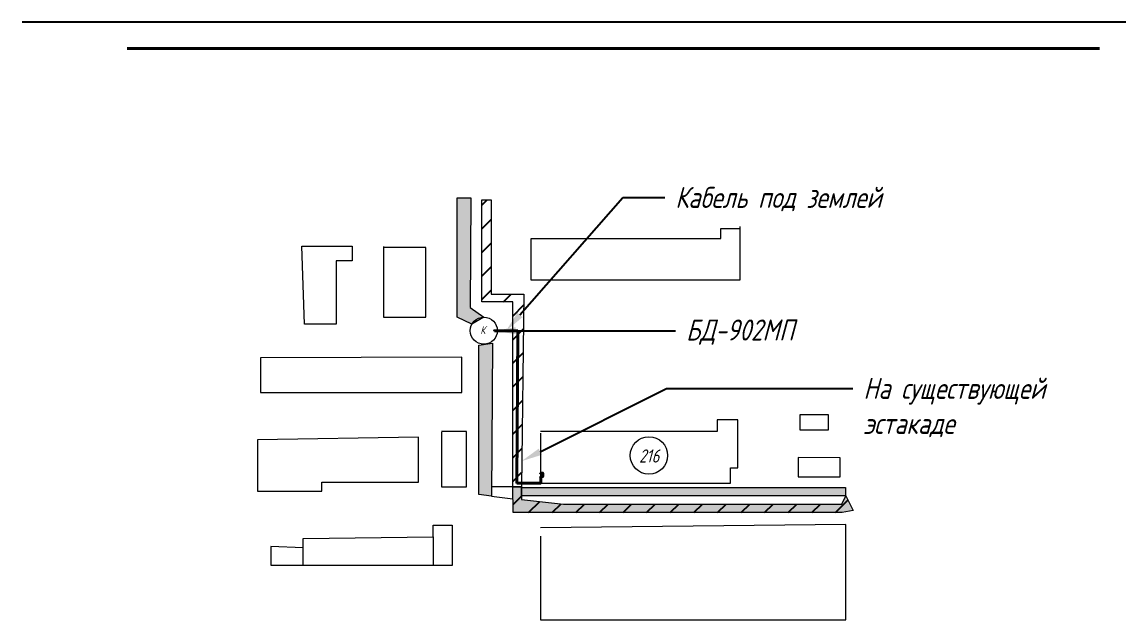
# Model space of a CAD drawing. Header units: millimetres. Extents: x 3980 to 4600, y -5280 to -3332.
# Drawn here: x 4360.8 to 4570.8, y -4579.8 to -4466.1 of the extents above; entities that cross this region are included whole.
import ezdxf
from ezdxf import colors
from ezdxf.entities.mleader import LeaderData, LeaderLine
from ezdxf.math import Vec2, Vec3

# ---------------------------------------------------------------- set-up
doc = ezdxf.new("R2010")
doc.units = ezdxf.units.MM
doc.layers.add('АСУТП', color=7, linetype='Continuous')
doc.styles.get("Standard").update_dxf_attribs({"font": '', "oblique": 15})
doc.styles.add('АСУТП', font='', dxfattribs={"oblique": 15})
doc.styles.get('Standard').set_extended_font_data('GOST type A')
doc.styles.get('АСУТП').set_extended_font_data('GOST type A')

msp = doc.modelspace()

# ---------------------------------------------------------------- hatches: boundary and pattern name
at = {"lineweight": 5}
h = msp.add_hatch(color=256, dxfattribs=at)
h.set_gradient(color1=(147, 149, 152), color2=(147, 149, 152), tint=1)
h.paths.add_polyline_path([(4446.399, -4523.566), (4448.544, -4522.226), (4446.688, -4520.76), (4446.143, -4520.396), (4446.143, -4499.56), (4443.553, -4499.56), (4443.553, -4522.245), (4445.265, -4523.062)])
h = msp.add_hatch(color=256, dxfattribs=at)
h.set_gradient(color1=(147, 149, 152), color2=(147, 149, 152), tint=1)
h.paths.add_polyline_path([(4450.132, -4556.292), (4450.31, -4527.16), (4447.719, -4527.582), (4447.719, -4555.982)])
h = msp.add_hatch(color=256, dxfattribs=at)
h.set_gradient(color1=(147, 149, 152), color2=(199, 200, 202))
h.paths.add_polyline_path([(4454.254, -4559.412), (4516.817, -4559.412), (4518.916, -4559.006), (4517.534, -4556.21), (4516.795, -4557.772), (4463.84, -4557.772), (4455.818, -4556.894), (4455.818, -4554.529), (4454.198, -4554.529), (4454.198, -4556.814)])
h = msp.add_hatch(color=256, dxfattribs=at)
h.set_gradient(color1=(147, 149, 152), color2=(199, 200, 202), tint=1)
h.paths.add_polyline_path([(4517.458, -4556.238), (4517.458, -4554.628), (4455.818, -4554.628), (4455.818, -4556.238)])
at = {"layer": 'АСУТП', "true_color": 0xbfbfbf}
h = msp.add_hatch(dxfattribs=at)
h.set_pattern_fill('ANSI31', color=9)
h.set_pattern_definition([(45, (-61.818, 23.0746), (-2.245064, 2.245064), [])])
h.paths.add_polyline_path([(4517.547, -4556.238), (4517.52, -4556.238), (4516.795, -4557.772), (4463.84, -4557.772), (4455.818, -4556.894), (4455.818, -4556.238), (4455.807, -4554.529), (4454.198, -4554.529), (4454.198, -4556.814), (4454.254, -4559.412), (4516.817, -4559.412), (4518.916, -4559.006)])
h.paths.add_polyline_path([(4456.29, -4517.861), (4450.062, -4517.861), (4450.062, -4499.918), (4448.288, -4499.918), (4448.288, -4519.319), (4454.149, -4519.319), (4454.149, -4554.529), (4455.818, -4554.529)])

# ---------------------------------------------------------------- linework, layer by layer
at = {"lineweight": -3}
msp.add_line((4570.816, -4466.15), (4360.816, -4466.15), dxfattribs=at)
at = {"lineweight": 40}
msp.add_line((4380.816, -4471.15), (4565.816, -4471.15), dxfattribs=at)
at = {"lineweight": 5}
for points in [[(4448.657, -4522.24), (4446.364, -4523.593), (4443.594, -4522.255), (4443.594, -4499.569), (4446.185, -4499.569), (4446.092, -4520.406), (4448.657, -4522.24), (4448.657, -4522.24), (4448.657, -4522.24)], [(4454.149, -4554.529), (4454.149, -4519.319), (4448.288, -4519.319), (4448.288, -4499.918), (4450.062, -4499.918), (4450.062, -4517.861), (4456.29, -4517.861), (4455.818, -4554.529), (4454.149, -4554.529)], [(4497.337, -4505.019), (4497.337, -4515.228), (4457.69, -4515.228), (4457.69, -4507.304), (4493.753, -4507.304), (4493.753, -4505.4), (4497.337, -4505.4)], [(4414.042, -4508.778), (4423.63, -4508.778), (4423.63, -4511.567), (4420.596, -4511.567), (4420.596, -4523.574), (4414.528, -4523.574), (4414.042, -4508.778)], [(4429.602, -4508.82), (4429.602, -4522.263), (4437.659, -4522.263), (4437.659, -4508.972), (4429.602, -4508.972)], [(4447.719, -4555.982), (4447.719, -4555.982), (4447.719, -4555.982), (4447.719, -4527.582), (4450.31, -4527.16), (4450.132, -4556.292), (4450.132, -4556.292), (4450.132, -4556.292), (4447.719, -4555.982)], [(4406.154, -4530.001), (4406.154, -4536.55), (4444.505, -4536.55), (4444.505, -4529.88), (4406.154, -4530.001)], [(4459.439, -4544.273), (4459.439, -4553.802), (4495.575, -4553.802), (4495.575, -4550.893), (4496.981, -4550.893), (4496.981, -4541.766), (4493.066, -4541.766), (4493.066, -4543.972), (4459.439, -4543.972)], [(4508.793, -4540.827), (4508.793, -4543.654), (4514.262, -4543.654), (4514.262, -4540.827), (4508.793, -4540.827)], [(4440.618, -4544.11), (4440.618, -4554.48), (4445.371, -4554.48), (4445.371, -4544.013), (4440.618, -4544.013)], [(4405.605, -4545.564), (4405.605, -4555.353), (4417.826, -4555.353), (4417.826, -4553.608), (4436.254, -4553.608), (4436.254, -4545.08), (4405.605, -4545.564)], [(4508.479, -4548.931), (4508.479, -4552.574), (4516.462, -4552.574), (4516.462, -4548.994), (4508.479, -4548.931)], [(4454.149, -4554.529), (4450.132, -4554.529), (4450.132, -4556.292), (4454.198, -4556.814), (4454.198, -4554.529)], [(4454.149, -4554.529), (4455.818, -4554.529), (4455.818, -4556.894), (4463.84, -4557.772), (4516.795, -4557.772), (4517.534, -4556.21), (4517.534, -4556.21), (4517.534, -4556.21), (4517.534, -4556.21), (4517.534, -4556.21), (4517.534, -4556.21), (4517.534, -4556.21), (4518.916, -4559.006), (4518.916, -4559.006), (4518.916, -4559.006), (4518.916, -4559.006), (4518.916, -4559.006), (4516.817, -4559.412), (4454.254, -4559.412), (4454.149, -4554.529)], [(4455.808, -4554.628), (4517.19, -4554.628), (4517.458, -4554.628), (4517.458, -4556.238), (4455.818, -4556.238), (4455.808, -4554.628)], [(4439.003, -4564.002), (4439.003, -4561.81), (4442.659, -4561.81), (4442.659, -4569.481), (4439.003, -4569.481)], [(4459.429, -4563.873), (4459.429, -4579.802), (4517.562, -4579.802), (4517.562, -4561.644), (4459.429, -4562.267)], [(4439.003, -4564.002), (4439.003, -4569.481), (4414.266, -4569.481), (4414.266, -4564.306), (4439.003, -4564.002)], [(4408.112, -4565.828), (4408.112, -4569.42), (4414.266, -4569.42), (4414.266, -4566.072), (4408.112, -4565.828)]]:
    msp.add_lwpolyline(points, dxfattribs=at)
at = {"lineweight": 40}
for points in [[(4450.688, -4524.827), (4450.688, -4524.827), (4455.127, -4524.827), (4455.127, -4524.827)], [(4454.937, -4553.802), (4454.937, -4553.802), (4455.127, -4524.827), (4455.127, -4524.827)], [(4459.715, -4551.877), (4459.715, -4551.877), (4459.439, -4551.885), (4459.439, -4551.885)], [(4459.721, -4552.566), (4459.721, -4552.566), (4459.439, -4552.571), (4459.439, -4552.571)], [(4459.481, -4553.792), (4459.481, -4553.792), (4459.475, -4552.57), (4459.475, -4552.57)], [(4459.721, -4552.566), (4459.865, -4552.566), (4459.86, -4551.877), (4459.715, -4551.877)], [(4454.937, -4553.802), (4454.937, -4553.802), (4459.481, -4553.792), (4459.481, -4553.792)]]:
    msp.add_lwpolyline(points, dxfattribs=at)
at = {"lineweight": 5}
for centre, radius in [((4448.657, -4524.818), 2.578), ((4480.071, -4548.537), 3.562)]:
    msp.add_circle(centre, radius, dxfattribs=at)

# ---------------------------------------------------------------- texts
at = {"layer": 'АСУТП', "color": 7, "linetype": 'Continuous', "style": 'АСУТП', "oblique": 15}
for s, height, p in [('К', 1.5, (4448, -4525.454)), ('216', 2.5, (4478.2, -4549.889))]:
    msp.add_text(s, height=height, dxfattribs=at).set_placement(p)

# ---------------------------------------------------------------- leaders
at = {"layer": 'АСУТП'}
ml = msp.add_multileader_mtext('Standard', dxfattribs=at)
ml.set_content('Кабель под землей', color=256)
ml.set_leader_properties()
ml.build(insert=Vec2(0, 0))
ctx = ml.context
ctx.base_point, ctx.plane_origin = Vec3(4483.084, -4499.482), Vec3(4452.908, -4524.827)
notes = []
notes.append((ctx, [(0, (1, 1, 0), (4475.084, -4499.482), (1, 0), 8, [(0, [(4452.908, -4524.827)], 0, [])])]))
ctx.mtext.insert, ctx.mtext.flow_direction = Vec3(4485.084, -4497.478), 5
ml = msp.add_multileader_mtext('Standard', dxfattribs=at)
ml.set_content('БД-902МП', color=256)
ml.set_leader_properties()
ml.build(insert=Vec2(0, 0))
ctx = ml.context
ctx.base_point, ctx.plane_origin = Vec3(4485.136, -4524.827), Vec3(4450.688, -4524.827)
notes.append((ctx, [(0, (1, 1, 0), (4477.136, -4524.827), (1, 0), 8, [(0, [(4450.688, -4524.827)], 0, [])])]))
ctx.mtext.insert, ctx.mtext.flow_direction = Vec3(4487.136, -4522.686), 5
ml = msp.add_multileader_mtext('Standard', dxfattribs=at)
ml.set_content('На существующей\\Pэстакаде', color=256)
ml.set_leader_properties()
ml.build(insert=Vec2(0, 0))
ctx = ml.context
ctx.base_point, ctx.plane_origin = Vec3(4518.874, -4535.783), Vec3(4454.149, -4536.195)
notes.append((ctx, [(1, (1, 1, 0), (4483.387, -4535.783), (1, 0), 35.487, [(0, [(4455.827, -4549.626)], 0, [])])]))
ctx.mtext.insert, ctx.mtext.flow_direction = Vec3(4520.874, -4533.778), 5
for ctx, leaders in notes:
    for number, flags, end, landing, length, lines in leaders:
        leader = LeaderData()
        leader.index, (leader.has_last_leader_line, leader.has_dogleg_vector, leader.attachment_direction) = number, flags
        leader.last_leader_point, leader.dogleg_vector, leader.dogleg_length = Vec3(end), Vec3(landing), length
        for number, points, colour, breaks in lines:
            line = LeaderLine()
            line.index, line.vertices, line.color, line.breaks = number, Vec3.list(points), colors.encode_raw_color(colour), breaks
            leader.lines.append(line)
        ctx.leaders.append(leader)

doc.saveas('drawing.dxf')
